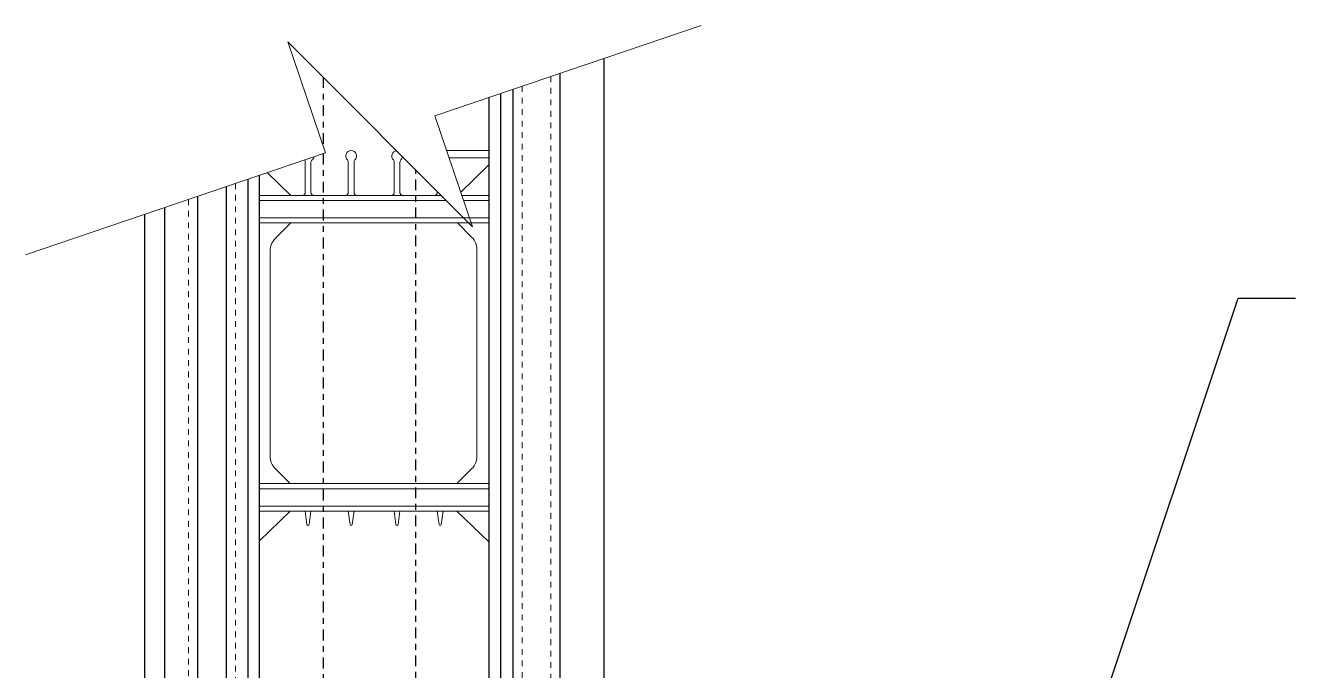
# Model space of a CAD drawing. Header units: inches. Extents: x -81.3 to 1.8, y 184.7 to 266.4.
# Drawn here: x -57.95 to -35.83, y 252.36 to 263.6 of the extents above; entities that cross this region are included whole.
import ezdxf

# ---------------------------------------------------------------- set-up
doc = ezdxf.new("R2010")
doc.units = ezdxf.units.IN
doc.header["$MEASUREMENT"] = 0
doc.linetypes.add('CENTER', pattern=[2, 1.25, -0.25, 0.25, -0.25])
doc.linetypes.add('DASHED2', pattern=[0.375, 0.25, -0.125])
for name, color, linetype, lineweight in [('A2 Hatch', 8, 'Continuous', 9), ('DETAILS', 7, 'Continuous', 13), ('DIM', 3, 'Continuous', 13), ('REBAR', 2, 'CENTER', 30)]:
    doc.layers.add(name, color=color, linetype=linetype, lineweight=lineweight)
doc.styles.add('ARCTEXT', font='arctext.shx', dxfattribs={"width": 0.85})
doc.dimstyles.new('ARCTEXT1-4', dxfattribs={"dimtxt": 4, "dimasz": 2, "dimexe": 2, "dimexo": 2, "dimgap": 2, "dimtad": 1, "dimdec": 4, "dimzin": 3, "dimdsep": 46, "dimlunit": 4, "dimtxsty": 'ARCTEXT', "dimblk": 'ARCHTICK', "dimcen": 2, "dimaunit": 1, "dimadec": 0, "dimazin": 0, "dimtfac": 1, "dimtdec": 4, "dimtmove": 2, "dimatfit": 3, "dimldrblk": 'arrow', "dimfxl": 0, "dimtolj": 1, "dimtzin": 0, "dimarcsym": 0})

# ---------------------------------------------------------------- blocks, each defined once
blk = doc.blocks.new('_ArchTick')
at = {"color": 0, "linetype": 'ByBlock', "const_width": 0.15}
blk.add_lwpolyline([(-0.5, -0.5), (0.5, 0.5)], dxfattribs=at)
blk = doc.blocks.new('arrow')
at = {"layer": 'DIM'}
blk.add_hatch(color=253, dxfattribs=at).paths.add_polyline_path([(-2, 0.5), (-2, -0.5), (0, 0)])
at = {"layer": 'DIM', "lineweight": 9}
for points in [[(-2, 0.983), (-2, 0.5), (-2.469, 0.617)], [(0.374, 0.094), (0, 0)], [(0.374, -0.094), (0, 0)], [(-2, -0.983), (-2, -0.5), (-2.469, -0.617)]]:
    blk.add_lwpolyline(points, dxfattribs=at)
at = {"layer": 'DIM', "lineweight": 15}
blk.add_lwpolyline([(0, 0), (-2, -0.5), (-2, 0.5), (0, 0)], dxfattribs=at)

msp = doc.modelspace()

# ---------------------------------------------------------------- linework, layer by layer
at = {"color": 1}
for p, q in [((-47.88, 263.022), (-47.88, 251.638)), ((-48.645, 262.762), (-48.645, 251.638)), ((-49.68, 262.411), (-49.68, 251.638)), ((-49.465, 262.484), (-49.465, 251.638)), ((-49.88, 262.343), (-49.88, 251.638)), ((-54.08, 260.919), (-54.08, 251.638)), ((-53.88, 260.987), (-53.88, 251.638)), ((-54.955, 260.622), (-54.955, 251.638)), ((-54.455, 260.792), (-54.455, 251.638)), ((-55.53, 260.427), (-55.53, 251.638)), ((-55.88, 260.309), (-55.88, 251.638))]:
    msp.add_line(p, q, dxfattribs=at)
at = {"layer": 'A2 Hatch', "linetype": 'DASHED2', "ltscale": 0.15}
for p, q in [((-48.805, 262.708), (-48.805, 251.638)), ((-49.305, 262.538), (-49.305, 251.638)), ((-54.295, 260.846), (-54.295, 251.638)), ((-55.115, 260.568), (-55.115, 251.638))]:
    msp.add_line(p, q, dxfattribs=at)
at = {"layer": 'DETAILS', "color": 6, "lineweight": 20}
for p, q in [((-53.08, 260.688), (-53.08, 261.258)), ((-50.616, 261.417), (-49.88, 261.417)), ((-50.573, 261.292), (-49.88, 261.292)), ((-52.98, 260.688), (-52.98, 261.206)), ((-52.33, 260.688), (-52.33, 261.206)), ((-52.23, 260.688), (-52.23, 261.206)), ((-51.53, 260.688), (-51.53, 261.206)), ((-51.43, 260.688), (-51.43, 261.206)), ((-50.371, 260.695), (-49.88, 261.168)), ((-53.33, 260.638), (-53.741, 261.034)), ((-53.88, 260.638), (-53.33, 260.638)), ((-53.13, 260.638), (-53.88, 260.638)), ((-53.88, 260.638), (-50.712, 260.638)), ((-53.13, 260.638), (-52.93, 260.638)), ((-52.38, 260.638), (-52.93, 260.638)), ((-52.38, 260.638), (-52.18, 260.638)), ((-51.58, 260.638), (-52.18, 260.638)), ((-51.58, 260.638), (-51.38, 260.638)), ((-50.83, 260.638), (-51.38, 260.638)), ((-50.83, 260.638), (-50.712, 260.638)), ((-50.78, 260.688), (-50.78, 260.706)), ((-50.351, 260.638), (-49.88, 260.638)), ((-50.622, 260.548), (-53.88, 260.548)), ((-49.88, 260.548), (-50.321, 260.548)), ((-49.88, 260.248), (-53.88, 260.248)), ((-49.88, 260.158), (-53.88, 260.158)), ((-53.33, 260.158), (-53.603, 259.886)), ((-50.43, 260.158), (-50.178, 259.906)), ((-53.69, 256.092), (-53.69, 259.674)), ((-50.09, 256.092), (-50.09, 259.694)), ((-53.34, 255.618), (-53.603, 255.88)), ((-50.44, 255.618), (-50.178, 255.88)), ((-49.88, 255.618), (-53.88, 255.618)), ((-49.88, 255.528), (-53.88, 255.528)), ((-53.69, 255.618), (-53.34, 255.618)), ((-53.08, 255.618), (-52.98, 255.618)), ((-49.88, 255.228), (-53.88, 255.228)), ((-49.88, 255.138), (-53.88, 255.138)), ((-53.34, 255.138), (-53.88, 254.617)), ((-53.05, 254.904), (-53.08, 255.138)), ((-53.011, 254.904), (-52.98, 255.138)), ((-52.3, 254.904), (-52.33, 255.138)), ((-52.261, 254.904), (-52.23, 255.138)), ((-51.5, 254.904), (-51.53, 255.138)), ((-51.461, 254.904), (-51.43, 255.138)), ((-50.75, 254.904), (-50.78, 255.138)), ((-50.711, 254.904), (-50.68, 255.138)), ((-50.44, 255.138), (-49.88, 254.603))]:
    msp.add_line(p, q, dxfattribs=at)
for centre, radius, start, end in [((-53.018, 261.326), 0.0912, 307.4863, 349.767), ((-52.28, 261.324), 0.0936, 311.7279, 228.2721), ((-51.48, 261.324), 0.0936, 96.2295, 228.2721), ((-51.48, 261.324), 0.0936, 311.7279, 353.7705), ((-52.919, 261.21), 0.0619, 134.9903, 183.9263), ((-52.43, 261.206), 0.1, 0, 28.6972), ((-52.13, 261.206), 0.1, 151.3028, 180), ((-51.63, 261.206), 0.1, 0, 28.6972), ((-51.33, 261.206), 0.1, 151.3028, 180), ((-53.13, 260.688), 0.05, 270, 0), ((-52.93, 260.688), 0.05, 180, 270), ((-52.38, 260.688), 0.05, 270, 0), ((-52.18, 260.688), 0.05, 180, 270), ((-51.58, 260.688), 0.05, 270, 0), ((-51.38, 260.688), 0.05, 180, 270), ((-50.83, 260.688), 0.05, 270, 0), ((-53.39, 259.674), 0.3, 135, 180), ((-50.39, 259.694), 0.3, 0, 45), ((-53.39, 256.092), 0.3, 180, 225), ((-50.39, 256.092), 0.3, 315, 0), ((-53.03, 254.908), 0.02, 191.3099, 348.6901), ((-52.28, 254.908), 0.02, 191.3099, 348.6901), ((-51.48, 254.908), 0.02, 191.3099, 348.6901), ((-50.73, 254.908), 0.02, 191.3099, 348.6901)]:
    msp.add_arc(centre, radius, start, end, dxfattribs=at)
at = {"layer": 'DIM'}
msp.add_lwpolyline([(-46.183, 263.598), (-50.822, 262.024), (-50.166, 260.092), (-53.384, 263.31), (-52.728, 261.378), (-57.954, 259.605)], dxfattribs=at)
at = {"layer": 'REBAR', "ltscale": 0.15}
for p, q in [((-52.77, 262.696), (-52.77, 261.499)), ((-52.77, 261.364), (-52.77, 206.334)), ((-51.153, 207.589), (-51.153, 261.079))]:
    msp.add_line(p, q, dxfattribs=at)

# ---------------------------------------------------------------- leaders
at = {"layer": 'DIM'}
msp.add_leader([(-42.91, 240.638), (-36.832, 258.847), (-35.832, 258.847)], dimstyle='ARCTEXT1-4', override={"dimasz": 0.5, "dimtad": 0}, dxfattribs=at)

doc.saveas('drawing.dxf')
